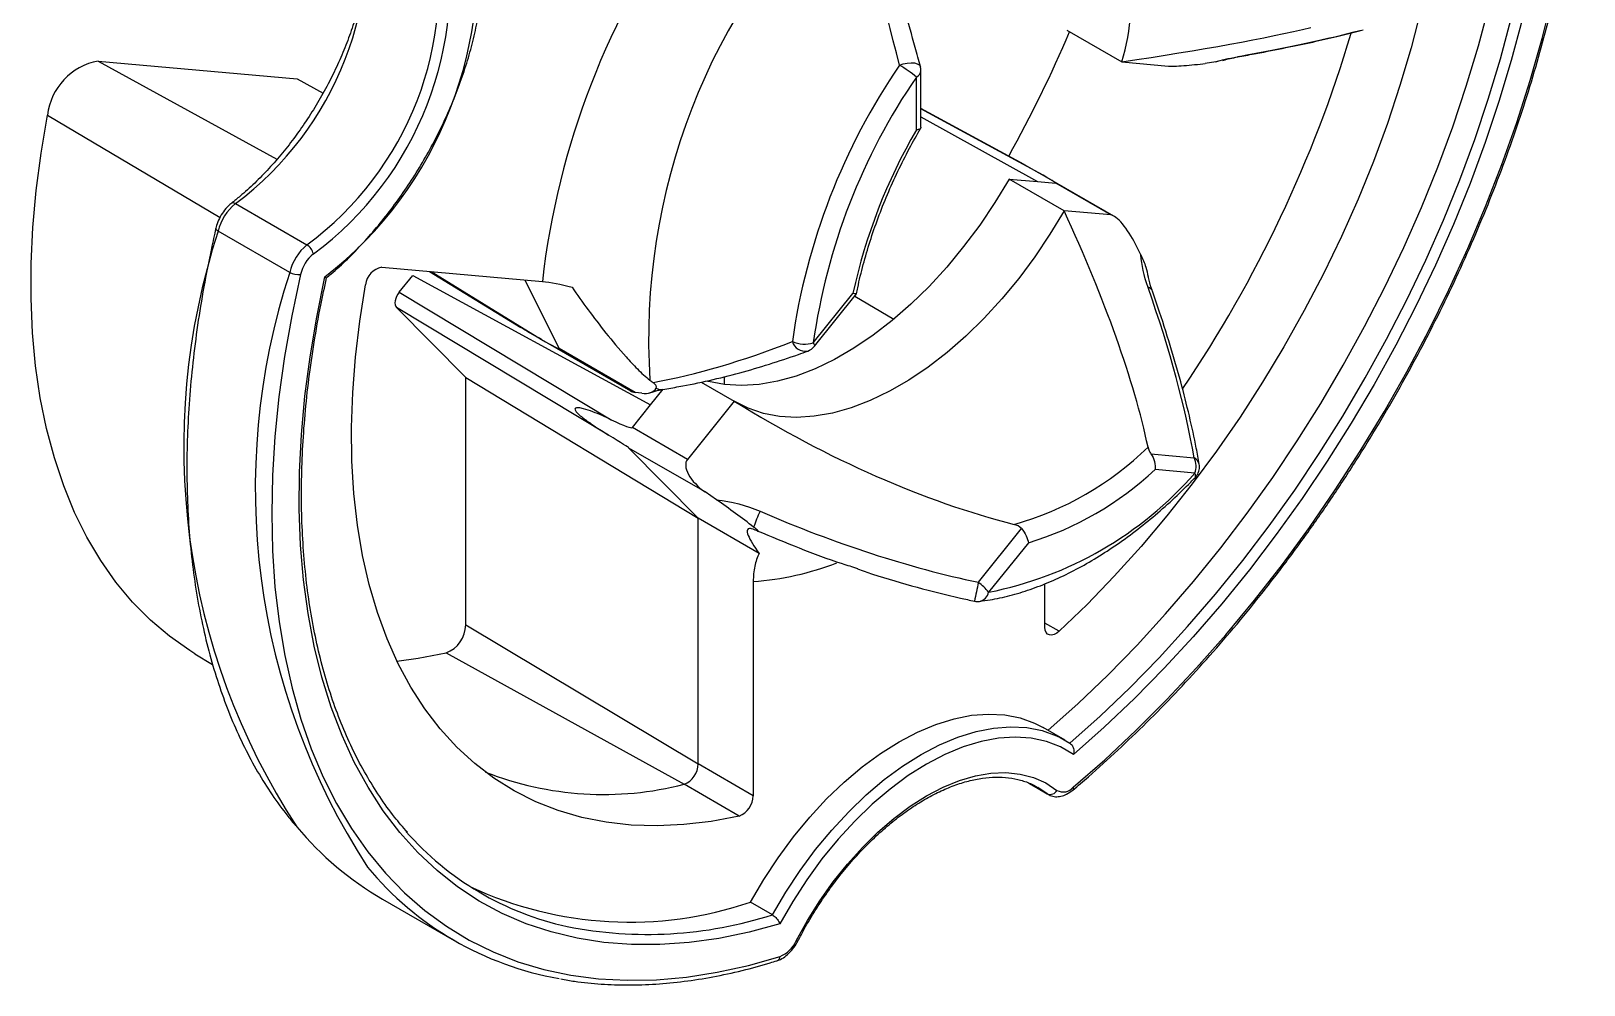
# Model space of a CAD drawing. Header units: millimetres. Extents: x 2517 to 4431, y 863 to 2540.
# Drawn here: x 3545.59 to 3565.54, y 1236.56 to 1248.81 of the extents above; entities that cross this region are included whole.
import ezdxf

# ---------------------------------------------------------------- set-up
doc = ezdxf.new("R2010")
doc.units = ezdxf.units.MM

msp = doc.modelspace()

# ---------------------------------------------------------------- linework, layer by layer
at = {"color": 7, "linetype": 'Continuous', "lineweight": 25}
for p, q in [((3558.8936, 1248.8263), (3559.6007, 1248.4181)), ((3546.4482, 1248.4289), (3549.0036, 1248.2004)), ((3559.6007, 1248.4181), (3560.2016, 1248.3644)), ((3560.8084, 1248.4175), (3560.672, 1248.3986)), ((3560.8954, 1248.441), (3560.8084, 1248.4175)), ((3549.0036, 1248.2004), (3549.3379, 1248.0173)), ((3556.9611, 1247.5429), (3556.9611, 1248.2234)), ((3557.0197, 1247.577), (3557.0197, 1248.3051)), ((3558.3453, 1247.1002), (3557.0197, 1247.8192)), ((3557.0197, 1247.7137), (3558.5186, 1246.8798)), ((3558.3443, 1247.0981), (3558.5346, 1246.9923)), ((3559.4967, 1246.4369), (3558.5174, 1247.0023)), ((3558.8583, 1246.5045), (3558.1512, 1246.9127)), ((3558.1512, 1246.9127), (3558.5186, 1246.8798)), ((3558.5186, 1246.8798), (3558.752, 1246.859)), ((3559.4591, 1246.4508), (3558.752, 1246.859)), ((3548.2113, 1246.5964), (3549.1306, 1246.0658)), ((3559.4591, 1246.4508), (3558.8583, 1246.5045)), ((3548.9103, 1245.713), (3547.991, 1246.2436)), ((3559.8461, 1245.9371), (3559.7734, 1246.0824)), ((3550.0924, 1245.7797), (3552.1557, 1245.5952)), ((3550.3152, 1245.4573), (3550.4902, 1245.675)), ((3550.4902, 1245.675), (3553.5456, 1244.009)), ((3550.7076, 1245.7247), (3551.8781, 1245.0042)), ((3550.3152, 1245.4573), (3553.0392, 1243.8199)), ((3555.6361, 1244.8085), (3556.1465, 1245.4434)), ((3555.6506, 1244.7648), (3556.1908, 1245.4368)), ((3556.1687, 1245.4093), (3556.6714, 1245.1122)), ((3553.0064, 1243.623), (3550.2824, 1245.2604)), ((3551.1708, 1244.3613), (3550.2824, 1245.2604)), ((3551.9742, 1244.9477), (3553.2877, 1244.1894)), ((3553.3475, 1244.1702), (3552.3698, 1244.7346)), ((3551.1708, 1244.3613), (3554.1583, 1242.5554)), ((3551.1708, 1241.1828), (3551.1708, 1244.3613)), ((3554.4942, 1244.2705), (3554.4942, 1244.3735)), ((3553.4318, 1244.1591), (3553.3475, 1244.1702)), ((3553.5456, 1244.009), (3553.7074, 1244.2103)), ((3554.1946, 1244.3036), (3554.6201, 1244.0579)), ((3553.3122, 1243.7186), (3553.5456, 1244.009)), ((3554.6201, 1244.0579), (3554.0193, 1243.3104)), ((3554.0193, 1243.3104), (3553.3122, 1243.7186)), ((3554.1583, 1242.5554), (3553.2685, 1243.456)), ((3554.2461, 1242.8916), (3553.2685, 1243.456)), ((3559.9749, 1243.3809), (3560.5296, 1243.3313)), ((3560.5391, 1243.1326), (3560.0287, 1243.1783)), ((3554.3941, 1242.7898), (3554.2461, 1242.8916)), ((3554.9419, 1242.103), (3554.1583, 1242.5554)), ((3554.1583, 1239.3969), (3554.1583, 1242.5554)), ((3557.7572, 1241.7308), (3558.3118, 1242.4208)), ((3558.3995, 1242.2378), (3557.8891, 1241.6029)), ((3554.8654, 1241.7398), (3554.8654, 1238.9887)), ((3558.613, 1241.1522), (3558.613, 1241.7131)), ((3551.1708, 1241.1828), (3554.1583, 1239.3969)), ((3547.6902, 1240.8137), (3547.9188, 1240.6751)), ((3550.9194, 1240.8229), (3553.9755, 1239.1352)), ((3558.8719, 1239.7018), (3558.5891, 1239.8651)), ((3558.8062, 1239.7371), (3558.9326, 1239.6644)), ((3554.8654, 1238.9887), (3554.1583, 1239.3969)), ((3554.6826, 1238.727), (3553.9755, 1239.1352)), ((3558.4016, 1239.1512), (3558.6584, 1239.0029)), ((3558.6424, 1239.0138), (3558.5219, 1239.0955)), ((3558.6579, 1239.0032), (3558.6424, 1239.0138)), ((3550.1033, 1237.6588), (3551.0225, 1237.1281)), ((3555.1115, 1237.4585), (3554.8287, 1237.6218))]:
    msp.add_line(p, q, dxfattribs=at)
at = {"color": 8, "linetype": 'Continuous', "lineweight": 25}
for p, q in [((3546.4482, 1248.4289), (3548.7449, 1247.1657)), ((3545.7981, 1247.7333), (3548.0149, 1246.4203)), ((3558.5346, 1246.9923), (3557.0197, 1247.8141)), ((3550.728, 1245.7229), (3552.1426, 1244.8521)), ((3552.3698, 1244.7346), (3551.9331, 1245.6151)), ((3558.7958, 1241.1015), (3558.613, 1241.207)), ((3558.4092, 1239.1484), (3558.6424, 1239.0138))]:
    msp.add_line(p, q, dxfattribs=at)
at = {"color": 7, "linetype": 'Continuous', "lineweight": 25, "flags": 128}
for points in [[(3558.6497, 1239.8276), (3559.0379, 1240.1741), (3559.4202, 1240.5396), (3559.7957, 1240.9233), (3560.1634, 1241.324), (3560.5225, 1241.7409), (3560.872, 1242.1729), (3561.211, 1242.6189), (3561.5386, 1243.0776), (3561.8541, 1243.5481), (3562.1567, 1244.0291), (3562.4454, 1244.5193), (3562.7198, 1245.0175), (3562.9789, 1245.5225), (3563.2222, 1246.033), (3563.4491, 1246.5477), (3563.659, 1247.0652), (3563.8514, 1247.5844), (3564.0257, 1248.1037), (3564.1815, 1248.622), (3564.3184, 1249.138)], [(3558.9766, 1239.0972), (3559.3824, 1239.4514), (3559.7825, 1239.8255), (3560.1759, 1240.2186), (3560.5617, 1240.6297), (3560.9388, 1241.0577), (3561.3065, 1241.5017), (3561.6637, 1241.9605), (3562.0096, 1242.4329), (3562.3433, 1242.9179), (3562.664, 1243.4141), (3562.9709, 1243.9205), (3563.2633, 1244.4356), (3563.5403, 1244.9583), (3563.8014, 1245.4872), (3564.0458, 1246.0211), (3564.273, 1246.5586), (3564.4824, 1247.0984), (3564.6736, 1247.6391), (3564.8459, 1248.1794), (3564.999, 1248.718), (3565.1326, 1249.2535)], [(3563.4414, 1249.0811), (3563.317, 1248.5982), (3563.1738, 1248.1126), (3563.0121, 1247.6258), (3562.8323, 1247.1392), (3562.6351, 1246.6541), (3562.4209, 1246.172), (3562.1903, 1245.6942), (3561.9441, 1245.2221), (3561.683, 1244.7572), (3561.4076, 1244.3006), (3561.1189, 1243.8538), (3560.8175, 1243.4179), (3560.5044, 1242.9943), (3560.1805, 1242.5842), (3559.8468, 1242.1888), (3559.504, 1241.8091), (3559.1534, 1241.4463), (3558.7958, 1241.1015)], [(3558.9326, 1239.6644), (3559.3207, 1240.0108), (3559.703, 1240.3763), (3560.0785, 1240.76), (3560.4463, 1241.1608), (3560.8053, 1241.5777), (3561.1548, 1242.0096), (3561.4938, 1242.4556), (3561.8215, 1242.9144), (3562.137, 1243.3848), (3562.4395, 1243.8658), (3562.7283, 1244.356), (3563.0026, 1244.8542), (3563.2618, 1245.3592), (3563.5051, 1245.8697), (3563.732, 1246.3844), (3563.9419, 1246.902), (3564.1342, 1247.4211), (3564.3085, 1247.9404), (3564.4643, 1248.4588), (3564.6013, 1248.9747)], [(3564.7424, 1248.9601), (3564.6038, 1248.4363), (3564.4458, 1247.9101), (3564.269, 1247.3828), (3564.0738, 1246.8557), (3563.8606, 1246.3302), (3563.6301, 1245.8076), (3563.3828, 1245.2894), (3563.1193, 1244.7768), (3562.8403, 1244.2711), (3562.5466, 1243.7737), (3562.2389, 1243.2857), (3561.9179, 1242.8086), (3561.5846, 1242.3435), (3561.2397, 1241.8915), (3560.8842, 1241.4539), (3560.5189, 1241.0318), (3560.1448, 1240.6262), (3559.7629, 1240.2383), (3559.3741, 1239.8689), (3558.9795, 1239.5191)], [(3547.6902, 1240.8137), (3547.6267, 1240.8531), (3547.3651, 1241.0366), (3547.1192, 1241.2446), (3546.8895, 1241.4766), (3546.6768, 1241.7317), (3546.4816, 1242.0094), (3546.3045, 1242.3089), (3546.146, 1242.6293), (3546.0065, 1242.9697), (3545.8864, 1243.3293), (3545.786, 1243.707), (3545.7056, 1244.1017), (3545.6455, 1244.5123), (3545.6058, 1244.9378), (3545.5866, 1245.3769), (3545.5879, 1245.8285), (3545.6098, 1246.2912), (3545.6523, 1246.7638), (3545.7151, 1247.2449), (3545.7981, 1247.7333)], [(3558.1512, 1246.9127), (3557.9699, 1246.6121), (3557.7752, 1246.3218), (3557.5682, 1246.0439), (3557.3505, 1245.7803), (3557.1236, 1245.5328), (3556.8891, 1245.3033), (3556.6485, 1245.0933), (3556.4037, 1244.9042), (3556.1563, 1244.7374), (3555.9079, 1244.594), (3555.6605, 1244.4751), (3555.4157, 1244.3815), (3555.1751, 1244.3139), (3554.9406, 1244.2726), (3554.7137, 1244.2581), (3554.496, 1244.2703), (3554.289, 1244.3093), (3554.2809, 1244.3114)], [(3558.8583, 1246.5045), (3558.677, 1246.2039), (3558.4823, 1245.9136), (3558.2753, 1245.6357), (3558.0576, 1245.3721), (3557.8307, 1245.1246), (3557.5962, 1244.8951), (3557.3556, 1244.685), (3557.1108, 1244.496), (3556.8634, 1244.3292), (3556.6151, 1244.1858), (3556.3676, 1244.0669), (3556.1228, 1243.9733), (3555.8822, 1243.9057), (3555.6477, 1243.8644), (3555.4208, 1243.8499), (3555.2031, 1243.8621), (3554.9961, 1243.9011), (3554.8014, 1243.9665), (3554.6201, 1244.0579)], [(3549.0486, 1245.6872), (3548.9357, 1245.1563), (3548.843, 1244.6311), (3548.7707, 1244.1129), (3548.7191, 1243.6031), (3548.6882, 1243.103), (3548.6782, 1242.6136), (3548.689, 1242.1363), (3548.7206, 1241.6723), (3548.773, 1241.2227), (3548.8459, 1240.7885), (3548.9394, 1240.3709), (3549.053, 1239.971), (3549.1865, 1239.5896), (3549.3396, 1239.2278), (3549.512, 1238.8865), (3549.7031, 1238.5664), (3549.9125, 1238.2684), (3550.1397, 1237.9933), (3550.3842, 1237.7416), (3550.6452, 1237.5141), (3550.9223, 1237.3113), (3551.2146, 1237.1337), (3551.5215, 1236.9817), (3551.8422, 1236.8557), (3552.1759, 1236.756), (3552.5218, 1236.6829), (3552.879, 1236.6366), (3553.2467, 1236.6171), (3553.6239, 1236.6246), (3554.0096, 1236.6589), (3554.4031, 1236.7201), (3554.8032, 1236.8079), (3555.2089, 1236.9222)], [(3555.206, 1237.3407), (3554.8114, 1237.2349), (3554.4226, 1237.1554), (3554.0407, 1237.1024), (3553.6666, 1237.0761), (3553.3014, 1237.0765), (3552.9458, 1237.1036), (3552.601, 1237.1573), (3552.2676, 1237.2376), (3551.9467, 1237.3442), (3551.6389, 1237.4768), (3551.3452, 1237.6351), (3551.0662, 1237.8187), (3550.8028, 1238.0271), (3550.5554, 1238.2598), (3550.3249, 1238.5161), (3550.1117, 1238.7955), (3549.9165, 1239.0972), (3549.7397, 1239.4204), (3549.5818, 1239.7643), (3549.4431, 1240.1281), (3549.3242, 1240.5107), (3549.2251, 1240.9112), (3549.1463, 1241.3286), (3549.0879, 1241.7617), (3549.0501, 1242.2096), (3549.0329, 1242.671), (3549.0364, 1243.1448), (3549.0606, 1243.6297), (3549.1054, 1244.1244), (3549.1708, 1244.6278), (3549.2564, 1245.1385), (3549.3623, 1245.6553)], [(3554.6826, 1238.727), (3554.325, 1238.659), (3553.9744, 1238.6169), (3553.6317, 1238.6009), (3553.2979, 1238.611), (3552.974, 1238.6471), (3552.6609, 1238.7092), (3552.3596, 1238.7971), (3552.0708, 1238.9106), (3551.7954, 1239.0492), (3551.5343, 1239.2127), (3551.2881, 1239.4005), (3551.0576, 1239.6121), (3550.8434, 1239.8469), (3550.6461, 1240.1042), (3550.4663, 1240.3833), (3550.3046, 1240.6834), (3550.1614, 1241.0036), (3550.037, 1241.343), (3549.932, 1241.7006), (3549.8465, 1242.0754), (3549.7807, 1242.4663), (3549.735, 1242.8722), (3549.7094, 1243.292), (3549.704, 1243.7243), (3549.7189, 1244.1681), (3549.7539, 1244.6219), (3549.8089, 1245.0846), (3549.8839, 1245.5547)], [(3558.7958, 1241.1015), (3558.7634, 1241.076), (3558.7305, 1241.059), (3558.6989, 1241.0515), (3558.6703, 1241.054), (3558.6463, 1241.0661), (3558.6282, 1241.0874), (3558.6169, 1241.1166), (3558.613, 1241.1522)], [(3550.2871, 1240.7195), (3550.5591, 1240.7544), (3550.9194, 1240.8229)], [(3554.8287, 1237.6218), (3554.9989, 1237.9119), (3555.1836, 1238.1918), (3555.3811, 1238.4589), (3555.5899, 1238.7112), (3555.8081, 1238.9466), (3556.0341, 1239.163), (3556.2658, 1239.3587), (3556.5015, 1239.5322), (3556.7392, 1239.6819), (3556.9769, 1239.8066), (3557.2126, 1239.9053), (3557.4444, 1239.9771), (3557.6703, 1240.0216), (3557.8886, 1240.0382), (3558.0973, 1240.027), (3558.2948, 1239.9878), (3558.4795, 1239.9212), (3558.5891, 1239.8651)], [(3558.9795, 1239.5191), (3558.8131, 1239.6163), (3558.6319, 1239.6864), (3558.4375, 1239.7288), (3558.2315, 1239.743), (3558.0158, 1239.7289), (3557.792, 1239.6867), (3557.5623, 1239.6167), (3557.3286, 1239.5196), (3557.0928, 1239.3961), (3556.857, 1239.2474), (3556.6232, 1239.0746), (3556.3935, 1238.8793), (3556.1698, 1238.6632), (3555.954, 1238.4282), (3555.748, 1238.1762), (3555.5536, 1237.9094), (3555.3724, 1237.6301), (3555.206, 1237.3407)], [(3555.4184, 1237.1237), (3555.5627, 1237.3858), (3555.7212, 1237.6393), (3555.8924, 1237.8817), (3556.0749, 1238.1108), (3556.2668, 1238.3245), (3556.4665, 1238.5208), (3556.672, 1238.6979), (3556.8814, 1238.854), (3557.0928, 1238.9878), (3557.3041, 1239.0981), (3557.5135, 1239.1837), (3557.719, 1239.2439), (3557.9187, 1239.2781), (3558.1106, 1239.286), (3558.2931, 1239.2675), (3558.4644, 1239.2229), (3558.6229, 1239.1524), (3558.7671, 1239.0569)]]:
    msp.add_lwpolyline(points, dxfattribs=at)
at = {"color": 8, "linetype": 'Continuous', "lineweight": 25, "flags": 128}
for points in [[(3556.744, 1248.3748), (3556.7928, 1248.3915), (3556.8435, 1248.4024), (3556.8925, 1248.4067), (3556.9366, 1248.4041), (3556.9727, 1248.3948), (3556.9985, 1248.3794), (3557.0122, 1248.359), (3557.0128, 1248.3571)], [(3561.1135, 1248.4861), (3561.1117, 1248.4858), (3561.0868, 1248.4841)], [(3548.2113, 1246.5964), (3548.1978, 1246.603), (3548.1852, 1246.6065), (3548.1742, 1246.6068), (3548.165, 1246.6039), (3548.1622, 1246.602)], [(3547.991, 1246.2436), (3547.9785, 1246.2519), (3547.9691, 1246.2604), (3547.9631, 1246.2688), (3547.9608, 1246.2769), (3547.9612, 1246.2811)], [(3555.6361, 1244.8085), (3555.6441, 1244.796), (3555.6496, 1244.7852), (3555.6524, 1244.7762), (3555.6525, 1244.7691), (3555.6506, 1244.7648)], [(3560.5412, 1243.0751), (3560.5451, 1243.0805), (3560.5482, 1243.0939), (3560.5462, 1243.1115), (3560.5391, 1243.1326)], [(3555.1115, 1237.4585), (3555.2818, 1237.7487), (3555.4664, 1238.0285), (3555.664, 1238.2956), (3555.8727, 1238.5479), (3556.091, 1238.7833), (3556.3169, 1238.9997), (3556.5487, 1239.1955), (3556.7844, 1239.3689), (3557.0221, 1239.5186), (3557.2597, 1239.6433), (3557.4954, 1239.742), (3557.7272, 1239.8139), (3557.9531, 1239.8583), (3558.1714, 1239.875), (3558.3801, 1239.8637), (3558.5777, 1239.8246), (3558.7623, 1239.7579), (3558.8062, 1239.7371)], [(3555.4367, 1237.1188), (3555.4365, 1237.1187), (3555.4337, 1237.1186), (3555.4276, 1237.1203), (3555.4184, 1237.1237)]]:
    msp.add_lwpolyline(points, dxfattribs=at)
at = {"color": 7, "linetype": 'Continuous', "lineweight": 25}
for centre, radius, start, end in [((3545.6993, 1249.9735), 4.2089, 306.64403, 10.94461), ((3561.7085, 1244.8569), 8.188, 133.88748, 183.70116), ((3556.5574, 1249.309), 3.1711, 343.68293, 29.95048), ((3546.2381, 1249.6649), 5.083, 307.92422, 9.66442), ((3562.2847, 1244.4436), 10.1944, 144.07518, 173.51346), ((3546.6454, 1249.4324), 4.1846, 306.43397, 11.15467), ((3546.641, 1249.4325), 4.3284, 306.47032, 11.11832), ((3543.1851, 1255.5181), 17.1161, 330.95067, 336.9092), ((3546.6004, 1253.5466), 16.6422, 325.91553, 343.38453), ((3546.5931, 1247.6419), 0.8002, 100.4305, 173.4418), ((3563.6415, 1243.6576), 8.3562, 145.63173, 171.95691), ((3555.8779, 1246.9008), 1.7096, 50.68283, 59.56025), ((3556.8197, 1248.3051), 0.2, 0, 15.08794), ((3563.6, 1243.6831), 8.043, 145.63173, 171.95691), ((3563.161, 1243.9296), 7.176, 149.7665, 167.82214), ((3548.6247, 1246.0931), 0.6513, 129.39385, 166.63898), ((3549.5439, 1245.5625), 0.6513, 129.39385, 166.63898), ((3549.5238, 1245.5743), 0.4885, 129.39385, 166.63898), ((3549.0343, 1245.908), 0.1848, 13.69775, 58.58761), ((3550.1392, 1245.5273), 0.2567, 100.49605, 173.8746), ((3549.0175, 1245.9048), 0.2198, 240.78704, 278.11527), ((3555.5244, 1245.1498), 0.3592, 244.07999, 288.11916), ((3555.4947, 1244.8901), 0.2, 290.34549, 321.20543), ((3557.1356, 1246.334), 4.0075, 285.64788, 314.34674), ((3557.1666, 1246.2547), 4.2018, 287.06195, 312.93268), ((3560.3136, 1243.2214), 0.2423, 338.49826, 26.96229), ((3560.3976, 1243.2143), 0.2, 315.896, 0), ((3560.3976, 1243.2143), 0.2, 0, 9.70759), ((3556.9702, 1246.2546), 4.7416, 281.17378, 318.82084), ((3557.4552, 1241.5086), 2.7483, 155.61975, 160.17815), ((3557.3587, 1241.1879), 0.6734, 38.03781, 53.72477), ((3557.7477, 1241.6845), 0.2, 258.11452, 277.00085), ((3550.7766, 1241.1904), 0.3943, 291.24186, 358.89661), ((3553.8716, 1239.4024), 0.2867, 291.24186, 358.89661), ((3552.9429, 1243.1573), 4.1526, 248.53914, 284.39837), ((3554.5787, 1238.9942), 0.2867, 291.24186, 358.89661), ((3558.6813, 1239.1031), 0.0974, 246.42246, 331.67265), ((3558.8468, 1239.2075), 0.1704, 242.11872, 319.66432), ((3552.1927, 1241.2524), 4.1569, 219.84347, 239.82567), ((3553.2944, 1241.0645), 3.8443, 221.23496, 257.708), ((3553.0761, 1240.6857), 4.1064, 219.54355, 260.11515), ((3553.2752, 1242.1761), 4.812, 244.88557, 288.83404), ((3555.0574, 1237.2893), 0.3972, 292.42526, 335.36508)]:
    msp.add_arc(centre, radius, start, end, dxfattribs=at)
at = {"color": 8, "linetype": 'Continuous', "lineweight": 25}
for centre, radius, start, end in [((3556.9192, 1248.3154), 0.101, 294.52506, 354.1548), ((3556.4597, 1243.4672), 8.9122, 161.84812, 213.18514), ((3557.3907, 1242.9357), 8.9236, 161.86699, 213.03234), ((3559.9124, 1245.4362), 0.0883, 22.35877, 73.73041), ((3555.5336, 1244.872), 0.1722, 195.23696, 280.25594), ((3553.6808, 1244.3472), 0.1395, 242.69981, 278.67639), ((3560.4776, 1243.2235), 0.1197, 11.79245, 64.26988), ((3554.579, 1245.5291), 3.8002, 274.32122, 290.99864), ((3610.2959, 1230.606), 53.7036, 168.04453, 168.30834), ((3557.7431, 1241.6321), 0.1489, 281.23016, 348.68338), ((3558.9446, 1239.0845), 0.0345, 318.28878, 21.6959), ((3553.5044, 1242.4626), 5.2559, 258.71659, 287.80517), ((3555.1433, 1236.9286), 0.0659, 291.99357, 354.36052)]:
    msp.add_arc(centre, radius, start, end, dxfattribs=at)
at = {"color": 7, "linetype": 'Continuous', "lineweight": 25}
for centre, major_axis, ratio, start_param, end_param in [((3555.778, 1248.4684), (7.0383, 0.7135), 0.072975, 5.2791394, 5.7981879), ((3553.8406, 1248.2177), (9.6616, 0.984), 0.0724335, 5.5530386, 5.8551281), ((3560.5172, 1248.4052), (0.3386, 0.0343), 0.073042, 3.504308, 5.1798241), ((3550.5793, 1251.3539), (8.1736, -4.4948), 0.0052984, 6.2711143, 6.5177735), ((3555.6325, 1248.0933), (-4.0491, 6.6443), 0.2690752, 3.7925819, 4.3116304), ((3559.6334, 1246.1271), (-0.1948, 0.3196), 0.2693801, 4.4110851, 6.0866012), ((3550.3683, 1245.3819), (0.075, 0.1299), 0.5774614, 1.3093956, 2.9845734), ((3554.5631, 1250.0798), (-5.5534, 9.1351), 0.2666187, 3.7345113, 4.0366008), ((3544.397, 1249.5528), (7.973, -4.8192), 0.007461, 6.0482504, 6.2949096), ((3553.4511, 1244.326), (0.2051, 0.0922), 0.6239313, 3.5641942, 3.9307946), ((3555.778, 1248.1773), (6.6, -4.9842), 0.490641, 4.9019723, 5.4210208), ((3545.2809, 1248.2952), (8.0317, -4.5761), 0.0208798, 6.0331734, 6.2798326), ((3545.2809, 1248.2952), (7.988, -4.8399), 0.0030923, 0.01228, 0.2589392), ((3554.335, 1243.0684), (0.3174, -0.2397), 0.4912426, 3.1267003, 4.8022164), ((3553.8406, 1249.6627), (9.0703, -6.8524), 0.4858011, 5.1794186, 5.4815082)]:
    msp.add_ellipse(centre, major_axis=major_axis, ratio=ratio, start_param=start_param, end_param=end_param, dxfattribs=at)
for points, knots in [([(3558.9703, 1239.0615), (3559.0372, 1239.1185), (3559.2311, 1239.2836), (3559.5485, 1239.5703), (3559.9203, 1239.9267), (3560.2858, 1240.2994), (3560.6444, 1240.6874), (3560.9953, 1241.0898), (3561.3378, 1241.5058), (3561.6711, 1241.9346), (3561.9946, 1242.3752), (3562.3075, 1242.8267), (3562.6092, 1243.2881), (3562.8991, 1243.7584), (3563.1766, 1244.2368), (3563.4411, 1244.722), (3563.6919, 1245.2132), (3563.9287, 1245.7093), (3564.1508, 1246.2092), (3564.3578, 1246.712), (3564.5493, 1247.2164), (3564.7249, 1247.7215), (3564.8841, 1248.2262), (3565.0267, 1248.7294), (3565.1523, 1249.2301), (3565.2607, 1249.7272), (3565.3515, 1250.2197), (3565.4247, 1250.7065), (3565.4801, 1251.1867), (3565.5175, 1251.6591), (3565.5368, 1252.1228), (3565.5379, 1252.5769), (3565.5209, 1253.0203), (3565.4858, 1253.4521), (3565.4326, 1253.8715), (3565.3611, 1254.2771), (3565.2728, 1254.6706), (3565.1988, 1254.9203), (3565.1616, 1255.0456)], [0, 0, 0, 0, 0.0148188, 0.0429616, 0.0711035, 0.0992429, 0.12738, 0.155515, 0.1836482, 0.2117797, 0.2399098, 0.268039, 0.2961673, 0.3242951, 0.3524227, 0.3805504, 0.4086783, 0.4368069, 0.4649362, 0.4930667, 0.5211987, 0.5493323, 0.577468, 0.6056059, 0.6337463, 0.6618895, 0.6900356, 0.7181848, 0.7463371, 0.7744926, 0.802651, 0.8308122, 0.8589755, 0.8871402, 0.9153048, 0.9434676, 0.9716262, 1, 1, 1, 1]), ([(3549.8047, 1250.8032), (3549.8154, 1250.7735), (3549.8465, 1250.6869), (3549.886, 1250.5304), (3549.9168, 1250.3299), (3549.9301, 1250.1159), (3549.926, 1249.8907), (3549.9042, 1249.6559), (3549.865, 1249.4136), (3549.8085, 1249.1658), (3549.7353, 1248.9148), (3549.6457, 1248.6625), (3549.5407, 1248.4113), (3549.421, 1248.1634), (3549.2876, 1247.9207), (3549.1418, 1247.6856), (3548.9848, 1247.4599), (3548.8179, 1247.2457), (3548.6426, 1247.0446), (3548.4605, 1246.8589), (3548.2994, 1246.7123), (3548.199, 1246.6316), (3548.1621, 1246.602)], [0, 0, 0, 0, 0.027248, 0.0796845, 0.1320173, 0.1842712, 0.2365052, 0.2887447, 0.3410111, 0.393313, 0.4456513, 0.4980222, 0.5504197, 0.6028367, 0.6552652, 0.7076971, 0.7601225, 0.812532, 0.8649171, 0.9172698, 0.9695825, 1, 1, 1, 1]), ([(3557.0128, 1248.3571), (3556.9905, 1248.4393), (3556.9246, 1248.6815), (3556.8113, 1249.0804), (3556.67, 1249.5569), (3556.5202, 1250.0397), (3556.3928, 1250.4336), (3556.3154, 1250.6649), (3556.2912, 1250.7371)], [0, 0, 0, 0, 0.096804, 0.285353, 0.481865, 0.6876792, 0.9024512, 1, 1, 1, 1]), ([(3549.3814, 1245.6415), (3549.4016, 1245.6584), (3549.4928, 1245.7344), (3549.6518, 1245.8823), (3549.8549, 1246.0906), (3550.0503, 1246.3143), (3550.2368, 1246.5511), (3550.4131, 1246.7997), (3550.5781, 1247.0581), (3550.7307, 1247.3248), (3550.8698, 1247.5978), (3550.9945, 1247.8753), (3551.1038, 1248.1556), (3551.1971, 1248.4365), (3551.2737, 1248.7164), (3551.333, 1248.9932), (3551.3746, 1249.2652), (3551.3981, 1249.5306), (3551.4032, 1249.7874), (3551.39, 1250.0342), (3551.3576, 1250.2685), (3551.3199, 1250.4416), (3551.2905, 1250.5336), (3551.2831, 1250.5564)], [0, 0, 0, 0, 0.0145012, 0.0654825, 0.116447, 0.1673888, 0.2183119, 0.2692211, 0.3201217, 0.3710191, 0.4219187, 0.4728246, 0.5237424, 0.5746777, 0.6256361, 0.6766229, 0.7276422, 0.7786969, 0.8297867, 0.8809063, 0.9320415, 0.9831568, 1, 1, 1, 1]), ([(3561.1136, 1248.4861), (3561.1849, 1248.4994), (3561.3891, 1248.5373), (3561.706, 1248.5996), (3562.0517, 1248.672), (3562.3611, 1248.742), (3562.5719, 1248.7937), (3562.6798, 1248.822), (3562.7018, 1248.8278)], [0, 0, 0, 0, 0.1187833, 0.3399647, 0.5524655, 0.7559534, 0.9502869, 1, 1, 1, 1]), ([(3560.8966, 1248.4366), (3560.9068, 1248.4397), (3560.9382, 1248.4491), (3561.0099, 1248.4661), (3561.0803, 1248.4796), (3561.1143, 1248.4861)], [0, 0, 0, 0, 0.200064, 0.6133584, 1, 1, 1, 1]), ([(3556.1922, 1245.4383), (3556.1972, 1245.4643), (3556.2212, 1245.5877), (3556.2761, 1245.8123), (3556.3634, 1246.1121), (3556.4674, 1246.4135), (3556.5869, 1246.7145), (3556.7217, 1247.0132), (3556.8645, 1247.2981), (3556.9681, 1247.4797), (3557.017, 1247.5654)], [0, 0, 0, 0, 0.0371343, 0.1765241, 0.3160364, 0.4556517, 0.5953537, 0.7351239, 0.8749423, 1, 1, 1, 1]), ([(3557.0176, 1247.5769), (3557.0183, 1247.575), (3557.0216, 1247.5649), (3557.0044, 1247.5522), (3556.9794, 1247.5448), (3556.9618, 1247.543), (3556.9611, 1247.5429)], [0, 0, 0, 0, 0.0964596, 0.5157199, 0.9798165, 1, 1, 1, 1]), ([(3548.1621, 1246.602), (3548.1489, 1246.5909), (3548.1116, 1246.5596), (3548.0567, 1246.4946), (3548.004, 1246.4075), (3547.9745, 1246.3341), (3547.9639, 1246.292), (3547.9612, 1246.2811)], [0, 0, 0, 0, 0.14030993, 0.39725652, 0.65331652, 0.91071304, 1, 1, 1, 1]), ([(3547.9612, 1246.2811), (3547.9415, 1246.1938), (3547.8845, 1245.9405), (3547.8033, 1245.5243), (3547.7237, 1245.0354), (3547.6621, 1244.5528), (3547.6184, 1244.0776), (3547.5928, 1243.6107), (3547.5853, 1243.1531), (3547.5959, 1242.7059), (3547.6247, 1242.2699), (3547.6716, 1241.8461), (3547.7365, 1241.4354), (3547.8194, 1241.0387), (3547.92, 1240.6569), (3548.0381, 1240.2908), (3548.1735, 1239.9411), (3548.326, 1239.6088), (3548.495, 1239.2942), (3548.681, 1238.9995), (3548.8445, 1238.7696), (3548.9515, 1238.6456), (3548.9855, 1238.6062)], [0, 0, 0, 0, 0.0277281, 0.0803936, 0.1330675, 0.1857473, 0.238433, 0.2911244, 0.343821, 0.3965222, 0.4492264, 0.5019317, 0.5546347, 0.6073316, 0.6600177, 0.7126873, 0.7653336, 0.8179491, 0.8705258, 0.9230563, 0.975534, 1, 1, 1, 1]), ([(3559.8461, 1245.9371), (3559.8684, 1245.8862), (3559.9074, 1245.7972), (3559.9292, 1245.6985), (3559.9385, 1245.6563)], [0, 0, 0, 0, 0.57263661, 1, 1, 1, 1]), ([(3550.4209, 1238.519), (3550.3654, 1238.5828), (3550.2402, 1238.7266), (3550.0633, 1238.9744), (3549.8875, 1239.257), (3549.7281, 1239.5588), (3549.585, 1239.8783), (3549.4586, 1240.2149), (3549.3491, 1240.568), (3549.2568, 1240.9366), (3549.1818, 1241.3201), (3549.1244, 1241.7176), (3549.0847, 1242.1282), (3549.0628, 1242.551), (3549.0587, 1242.985), (3549.0725, 1243.4294), (3549.1043, 1243.883), (3549.1537, 1244.3448), (3549.2214, 1244.814), (3549.2969, 1245.2462), (3549.3577, 1245.5238), (3549.3834, 1245.6409)], [0, 0, 0, 0, 0.0432584, 0.0974939, 0.1516625, 0.2057675, 0.2598156, 0.3138155, 0.3677767, 0.4217081, 0.4756179, 0.5295131, 0.5833993, 0.637281, 0.6911615, 0.7450427, 0.7989266, 0.8528146, 0.9067076, 0.960606, 1, 1, 1, 1]), ([(3549.3623, 1245.6553), (3549.3626, 1245.6551), (3549.3692, 1245.6507), (3549.3779, 1245.6446), (3549.3833, 1245.6405), (3549.3817, 1245.6412), (3549.3816, 1245.6412)], [0, 0, 0, 0, 0.0272403, 0.5267252, 0.98494018, 1, 1, 1, 1]), ([(3559.9945, 1245.4695), (3559.9904, 1245.4812), (3559.9685, 1245.5429), (3559.9494, 1245.607), (3559.9412, 1245.6538), (3559.9407, 1245.6569)], [0, 0, 0, 0, 0.1794429, 0.9458998, 1, 1, 1, 1]), ([(3552.5377, 1245.5237), (3552.6669, 1245.3321), (3552.8111, 1245.1357), (3553.0532, 1244.8328), (3553.1387, 1244.7299), (3553.2772, 1244.5752), (3553.3254, 1244.5232), (3553.4272, 1244.4215), (3553.4813, 1244.3709), (3553.5375, 1244.3284)], [0, 0, 0, 0, 0.5, 0.5, 0.75, 0.75, 0.875, 0.875, 1, 1, 1, 1]), ([(3556.1912, 1245.4386), (3556.1891, 1245.4369), (3556.1847, 1245.4331), (3556.1621, 1245.4385), (3556.1471, 1245.4432), (3556.1465, 1245.4434)], [0, 0, 0, 0, 0.4520097, 0.9771612, 1, 1, 1, 1]), ([(3560.5948, 1243.248), (3560.5825, 1243.3167), (3560.5462, 1243.5206), (3560.4697, 1243.8724), (3560.3582, 1244.3121), (3560.2231, 1244.7784), (3560.0983, 1245.1678), (3560.0175, 1245.4017), (3559.994, 1245.4698)], [0, 0, 0, 0, 0.0970049, 0.2880978, 0.4869177, 0.6947226, 0.9111555, 1, 1, 1, 1]), ([(3552.1426, 1244.8521), (3552.0746, 1244.8899), (3551.9818, 1244.9414), (3551.9004, 1244.9917), (3551.8786, 1245.0051)], [0, 0, 0, 0, 0.7329053, 1, 1, 1, 1]), ([(3553.7019, 1244.2093), (3553.7711, 1244.2209), (3553.9679, 1244.2537), (3554.2958, 1244.3215), (3554.6832, 1244.4177), (3555.0643, 1244.5291), (3555.3579, 1244.627), (3555.5243, 1244.6879), (3555.5642, 1244.7026)], [0, 0, 0, 0, 0.11878, 0.3377313, 0.5478258, 0.7485828, 0.9397163, 1, 1, 1, 1]), ([(3553.4318, 1244.1591), (3553.4789, 1244.1528), (3553.5149, 1244.1584), (3553.5758, 1244.181), (3553.6021, 1244.1969), (3553.6168, 1244.2233)], [0, 0, 0, 0, 0.5, 0.5, 1, 1, 1, 1]), ([(3553.5384, 1244.1667), (3553.5749, 1244.1785), (3553.6342, 1244.1978), (3553.682, 1244.2051), (3553.7004, 1244.208)], [0, 0, 0, 0, 0.6141438, 1, 1, 1, 1]), ([(3553.6168, 1244.2233), (3553.6192, 1244.2275), (3553.6209, 1244.2325), (3553.6208, 1244.2387), (3553.6208, 1244.2423), (3553.6202, 1244.2464), (3553.6185, 1244.2512), (3553.6173, 1244.2544), (3553.6156, 1244.2581), (3553.6131, 1244.2621), (3553.6112, 1244.2652), (3553.6088, 1244.2685), (3553.606, 1244.2719), (3553.6031, 1244.2753), (3553.5998, 1244.2789), (3553.5963, 1244.2822), (3553.5921, 1244.2864), (3553.5875, 1244.2903), (3553.5829, 1244.2939), (3553.5814, 1244.2951), (3553.5799, 1244.2963), (3553.5785, 1244.2974)], [0, 0, 0, 0, 0.00004878301, 0.00004878301, 0.00004878301, 0.00007663071, 0.00007663071, 0.00007663071, 0.00009554577, 0.00009554577, 0.00009554577, 0.00011004915, 0.00011004915, 0.00011004915, 0.0001246182, 0.0001246182, 0.0001246182, 0.00014250014, 0.00014250014, 0.00014250014, 0.00014830304, 0.00014830304, 0.00014830304, 0.00014830304]), ([(3553.0392, 1243.8199), (3552.9615, 1243.8562), (3552.8832, 1243.891), (3552.7642, 1243.9363), (3552.7243, 1243.9504), (3552.6641, 1243.9665), (3552.6439, 1243.9712), (3552.6139, 1243.9745), (3552.6039, 1243.975), (3552.5848, 1243.9722), (3552.5731, 1243.9681), (3552.5744, 1243.9428), (3552.5835, 1243.9315), (3552.5994, 1243.9121), (3552.6081, 1243.9034), (3552.6342, 1243.8785), (3552.6523, 1243.8635), (3552.7073, 1243.8202), (3552.7446, 1243.7938), (3552.8566, 1243.7171), (3552.9316, 1243.6696), (3553.0064, 1243.623)], [0, 0, 0, 0, 0.25, 0.25, 0.375, 0.375, 0.4375, 0.4375, 0.46875, 0.46875, 0.5, 0.5, 0.53125, 0.53125, 0.5625, 0.5625, 0.625, 0.625, 0.75, 0.75, 1, 1, 1, 1]), ([(3559.9369, 1243.4682), (3559.9399, 1243.4537), (3559.9448, 1243.4381), (3559.9519, 1243.4221), (3559.9578, 1243.4086), (3559.9656, 1243.3945), (3559.9749, 1243.3809)], [0, 0, 0, 0, 0.00006050247, 0.00006050247, 0.00006050247, 0.00011136818, 0.00011136818, 0.00011136818, 0.00011136818]), ([(3557.7721, 1241.486), (3557.8171, 1241.4922), (3557.9459, 1241.5099), (3558.1625, 1241.5575), (3558.4222, 1241.6358), (3558.685, 1241.7373), (3558.9494, 1241.8611), (3559.2143, 1242.0067), (3559.4782, 1242.1731), (3559.7399, 1242.3596), (3559.9982, 1242.565), (3560.2473, 1242.7846), (3560.4273, 1242.9583), (3560.5228, 1243.0561), (3560.5412, 1243.0751)], [0, 0, 0, 0, 0.0497823, 0.142571, 0.2356059, 0.3289232, 0.4224158, 0.5159984, 0.6096045, 0.703187, 0.7967258, 0.8902111, 0.9787229, 1, 1, 1, 1]), ([(3554.8698, 1242.4405), (3554.7956, 1242.4986), (3554.7176, 1242.557), (3554.5586, 1242.6741), (3554.4767, 1242.733), (3554.3941, 1242.7898)], [0, 0, 0, 0, 0.5, 0.5, 1, 1, 1, 1]), ([(3554.8913, 1242.4022), (3554.8517, 1242.4206), (3554.8306, 1242.4242), (3554.802, 1242.4219), (3554.7949, 1242.4156), (3554.7834, 1242.3895), (3554.7891, 1242.3629), (3554.824, 1242.2718), (3554.8722, 1242.1944), (3554.9419, 1242.103)], [0, 0, 0, 0, 0.125, 0.125, 0.25, 0.25, 0.5, 0.5, 1, 1, 1, 1]), ([(3554.9198, 1242.389), (3554.9227, 1242.3876), (3554.9254, 1242.3865), (3554.9273, 1242.3859), (3554.9293, 1242.3854), (3554.9307, 1242.3853), (3554.931, 1242.386), (3554.9312, 1242.3866), (3554.9307, 1242.3878), (3554.9295, 1242.3893), (3554.928, 1242.3913), (3554.9256, 1242.3938), (3554.9227, 1242.3965), (3554.9178, 1242.4013), (3554.9113, 1242.4069), (3554.9045, 1242.4126), (3554.8938, 1242.4215), (3554.8819, 1242.431), (3554.8698, 1242.4405)], [0, 0, 0, 0, 0.00001678853, 0.00001678853, 0.00001678853, 0.00003385531, 0.00003385531, 0.00003385531, 0.00004908839, 0.00004908839, 0.00004908839, 0.00006741658, 0.00006741658, 0.00006741658, 0.0000991218, 0.0000991218, 0.0000991218, 0.00014899221, 0.00014899221, 0.00014899221, 0.00014899221]), ([(3556.2075, 1241.9052), (3556.1415, 1241.9257), (3555.7034, 1242.0619), (3555.2797, 1242.2387), (3554.9198, 1242.389)], [0, 0, 0, 0, 0.1505554, 1, 1, 1, 1]), ([(3554.9419, 1242.103), (3554.9167, 1242.0538), (3554.8977, 1241.9985), (3554.8718, 1241.8758), (3554.8654, 1241.8095), (3554.8654, 1241.7398)], [0, 0, 0, 0, 0.5, 0.5, 1, 1, 1, 1]), ([(3556.2062, 1241.9021), (3556.2693, 1241.8803), (3556.5216, 1241.7929), (3556.962, 1241.6664), (3557.4004, 1241.5547), (3557.6467, 1241.5017), (3557.7065, 1241.4888)], [0, 0, 0, 0, 0.1286113, 0.5145619, 0.8822629, 1, 1, 1, 1]), ([(3558.9326, 1239.6644), (3558.9397, 1239.6602), (3558.9466, 1239.6544), (3558.9526, 1239.6475), (3558.9586, 1239.6406), (3558.9639, 1239.6323), (3558.9682, 1239.6235), (3558.9728, 1239.6143), (3558.9764, 1239.6041), (3558.9789, 1239.5938), (3558.9817, 1239.5822), (3558.9832, 1239.5701), (3558.9835, 1239.5584), (3558.9837, 1239.5456), (3558.9825, 1239.5328), (3558.98, 1239.521), (3558.9798, 1239.5204), (3558.9797, 1239.5197), (3558.9795, 1239.5191)], [0, 0, 0, 0, 0.00003020971, 0.00003020971, 0.00003020971, 0.00006030845, 0.00006030845, 0.00006030845, 0.00009198651, 0.00009198651, 0.00009198651, 0.00012784195, 0.00012784195, 0.00012784195, 0.00016695095, 0.00016695095, 0.00016695095, 0.00016908579, 0.00016908579, 0.00016908579, 0.00016908579]), ([(3555.4366, 1237.1188), (3555.4591, 1237.1615), (3555.5243, 1237.2858), (3555.6424, 1237.4868), (3555.7938, 1237.7174), (3555.956, 1237.9376), (3556.1273, 1238.1453), (3556.3062, 1238.339), (3556.4911, 1238.5168), (3556.6804, 1238.6773), (3556.8723, 1238.8192), (3557.0651, 1238.9414), (3557.2571, 1239.0429), (3557.4466, 1239.123), (3557.6319, 1239.1811), (3557.8114, 1239.2172), (3557.9837, 1239.2309), (3558.1478, 1239.2226), (3558.3022, 1239.1913), (3558.4328, 1239.1461), (3558.5063, 1239.1019), (3558.5364, 1239.0838)], [0, 0, 0, 0, 0.0287561, 0.0836157, 0.1384868, 0.1933455, 0.2481832, 0.302991, 0.3577608, 0.4124852, 0.4671589, 0.5217805, 0.576356, 0.6309033, 0.6854493, 0.7400457, 0.7947827, 0.849789, 0.9052165, 0.961187, 1, 1, 1, 1]), ([(3558.6585, 1239.0049), (3558.6653, 1239.0005), (3558.6919, 1238.9834), (3558.7476, 1238.9728), (3558.8194, 1238.9786), (3558.8956, 1239.0059), (3558.944, 1239.042), (3558.9703, 1239.0615)], [0, 0, 0, 0, 0.0747647, 0.2912689, 0.5056979, 0.7319851, 1, 1, 1, 1]), ([(3555.1115, 1237.4585), (3555.1186, 1237.4544), (3555.1262, 1237.449), (3555.1336, 1237.4428), (3555.141, 1237.4367), (3555.1483, 1237.4297), (3555.1552, 1237.4223), (3555.1624, 1237.4146), (3555.1692, 1237.4063), (3555.1753, 1237.3981), (3555.1821, 1237.3887), (3555.1881, 1237.3793), (3555.1931, 1237.3702), (3555.1985, 1237.3604), (3555.2027, 1237.3508), (3555.2055, 1237.3421), (3555.2057, 1237.3416), (3555.2059, 1237.3411), (3555.206, 1237.3407)], [0, 0, 0, 0, 0.00003020971, 0.00003020971, 0.00003020971, 0.00006030845, 0.00006030845, 0.00006030845, 0.00009198651, 0.00009198651, 0.00009198651, 0.00012784195, 0.00012784195, 0.00012784195, 0.00016695095, 0.00016695095, 0.00016695095, 0.00016908579, 0.00016908579, 0.00016908579, 0.00016908579]), ([(3555.168, 1236.8675), (3555.1834, 1236.8732), (3555.2252, 1236.8885), (3555.2903, 1236.9316), (3555.3592, 1236.9986), (3555.4073, 1237.0647), (3555.43, 1237.1065), (3555.4366, 1237.1188)], [0, 0, 0, 0, 0.1448143, 0.3910296, 0.6430262, 0.8951089, 1, 1, 1, 1]), ([(3552.3934, 1236.6354), (3552.4522, 1236.6244), (3552.6206, 1236.5927), (3552.9088, 1236.5659), (3553.2567, 1236.5532), (3553.613, 1236.565), (3553.9766, 1236.5999), (3554.3467, 1236.6581), (3554.716, 1236.7383), (3554.9908, 1236.8129), (3555.1399, 1236.8589), (3555.168, 1236.8675)], [0, 0, 0, 0, 0.0694529, 0.1988947, 0.3284732, 0.4581877, 0.5880292, 0.7179829, 0.8480311, 0.9713939, 1, 1, 1, 1])]:
    msp.add_open_spline(points, degree=3, knots=knots, dxfattribs=at)
for points in [[(3556.744, 1248.3748), (3556.5333, 1249.2241), (3556.3096, 1250.0109), (3556.0805, 1250.7461)], [(3560.8084, 1248.4175), (3560.8755, 1248.44), (3560.9678, 1248.4622), (3561.0868, 1248.4841)], [(3559.9371, 1245.5209), (3559.8848, 1245.6709), (3559.8549, 1245.8094), (3559.8461, 1245.9371)], [(3552.1557, 1245.5952), (3552.2609, 1245.5858), (3552.3907, 1245.5616), (3552.5377, 1245.5237)], [(3553.5785, 1244.2974), (3554.134, 1244.4032), (3554.728, 1244.5702), (3555.3674, 1244.8268)], [(3553.5375, 1244.3284), (3553.5512, 1244.3181), (3553.5648, 1244.3077), (3553.5785, 1244.2974)], [(3559.9749, 1243.3809), (3560.0162, 1243.3209), (3560.0355, 1243.2418), (3560.0287, 1243.1783)], [(3554.3941, 1242.7898), (3554.5872, 1242.7684), (3554.7733, 1242.7201), (3554.952, 1242.6431)], [(3554.9198, 1242.389), (3554.9103, 1242.3934), (3554.9008, 1242.3978), (3554.8913, 1242.4022)], [(3558.3118, 1242.4208), (3558.2875, 1242.4491), (3558.2529, 1242.4658), (3558.2165, 1242.475)], [(3558.3118, 1242.4208), (3558.3601, 1242.3648), (3558.3926, 1242.2934), (3558.3995, 1242.2378)]]:
    msp.add_open_spline(points, degree=3, dxfattribs=at)

doc.saveas('drawing.dxf')
